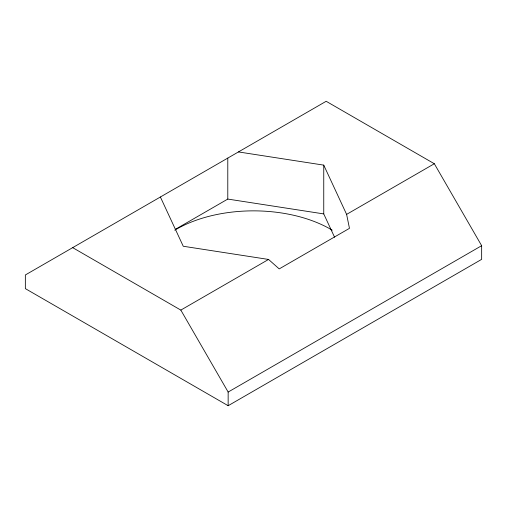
<?xml version="1.0" encoding="UTF-8"?>
<svg xmlns="http://www.w3.org/2000/svg" width="507" height="507" viewBox="0 0 507 507"><rect width="100%" height="100%" fill="white"/><g stroke="black" fill="none" stroke-linecap="round" stroke-linejoin="round"><path stroke-width="0.76" d="M175.27 229.392L227.789 199.074L323.751 213.916L334.569 237.219M72.672 247.644L180.828 310.094L268.552 259.445L279.211 268.9L349.469 228.34L346.611 214.379L323.751 165.13L238.448 151.935M346.611 214.379L434.328 163.736L481.65 245.692L481.65 259.356L228.15 405.714L25.35 288.629L25.35 274.965L326.172 101.286L434.328 163.736M228.15 405.714L228.15 392.05L481.65 245.692M268.552 259.445L183.249 246.25L160.389 197.001M180.828 310.094L228.15 392.05M323.751 165.13L323.751 213.916M227.789 158.089L227.789 199.074M174.763 230.184A109.341 63.128 0 0 1 332.237 230.184"/></g></svg>
